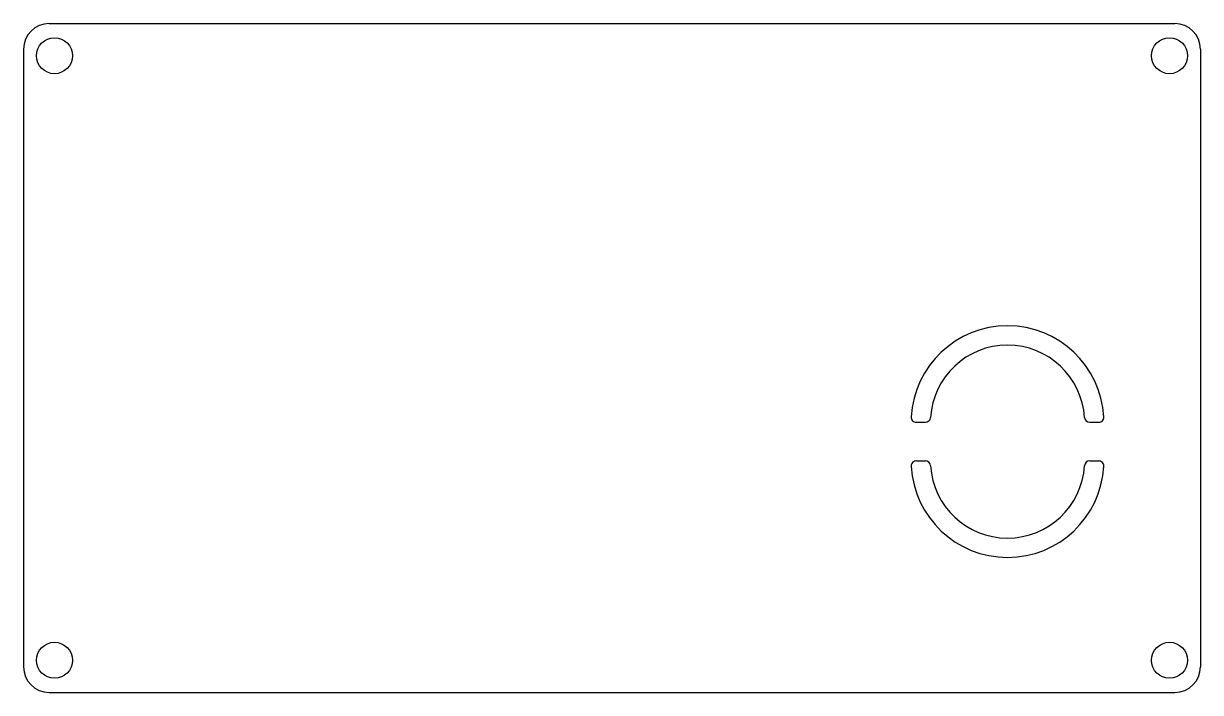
# Model space of a CAD drawing. Header units: millimetres. Extents: x -45.8 to 45.8, y -26 to 26.
import ezdxf

# ---------------------------------------------------------------- set-up
doc = ezdxf.new("R2010")
doc.units = ezdxf.units.MM

msp = doc.modelspace()

# ---------------------------------------------------------------- linework, layer by layer
at = {"color": 7, "linetype": 'Continuous'}
for p, q in [((-43.75, 26), (43.75, 26)), ((-45.75, 24), (-45.75, -24)), ((45.75, 24), (45.75, -24)), ((23.661, -5), (24.363, -5)), ((37.137, -5), (37.839, -5)), ((23.661, -8), (24.363, -8)), ((37.137, -8), (37.839, -8)), ((-43.75, -26), (43.75, -26))]:
    msp.add_line(p, q, dxfattribs=at)
for centre in [(-43.35, 23.5), (43.35, 23.5), (-43.35, -23.5), (43.35, -23.5)]:
    msp.add_circle(centre, 1.4, dxfattribs=at)
for centre, radius, start, end in [((-43.75, 24), 2, 90, 180), ((43.75, 24), 2, 0, 90), ((30.75, -5), 7.5, 3.22964, 176.77036), ((30.75, -5), 6, 3.58332, 176.41668), ((23.661, -4.6), 0.4, 176.77036, 270), ((24.363, -4.6), 0.4, 270, 356.41668), ((37.137, -4.6), 0.4, 183.58332, 270), ((37.839, -4.6), 0.4, 270, 3.22964), ((23.661, -8.4), 0.4, 90, 183.22964), ((24.363, -8.4), 0.4, 3.58332, 90), ((37.137, -8.4), 0.4, 90, 176.41668), ((37.839, -8.4), 0.4, 356.77036, 90), ((30.75, -8), 7.5, 183.22964, 356.77036), ((30.75, -8), 6, 183.58332, 356.41668), ((-43.75, -24), 2, 180, 270), ((43.75, -24), 2, 270, 0)]:
    msp.add_arc(centre, radius, start, end, dxfattribs=at)

doc.saveas('drawing.dxf')
